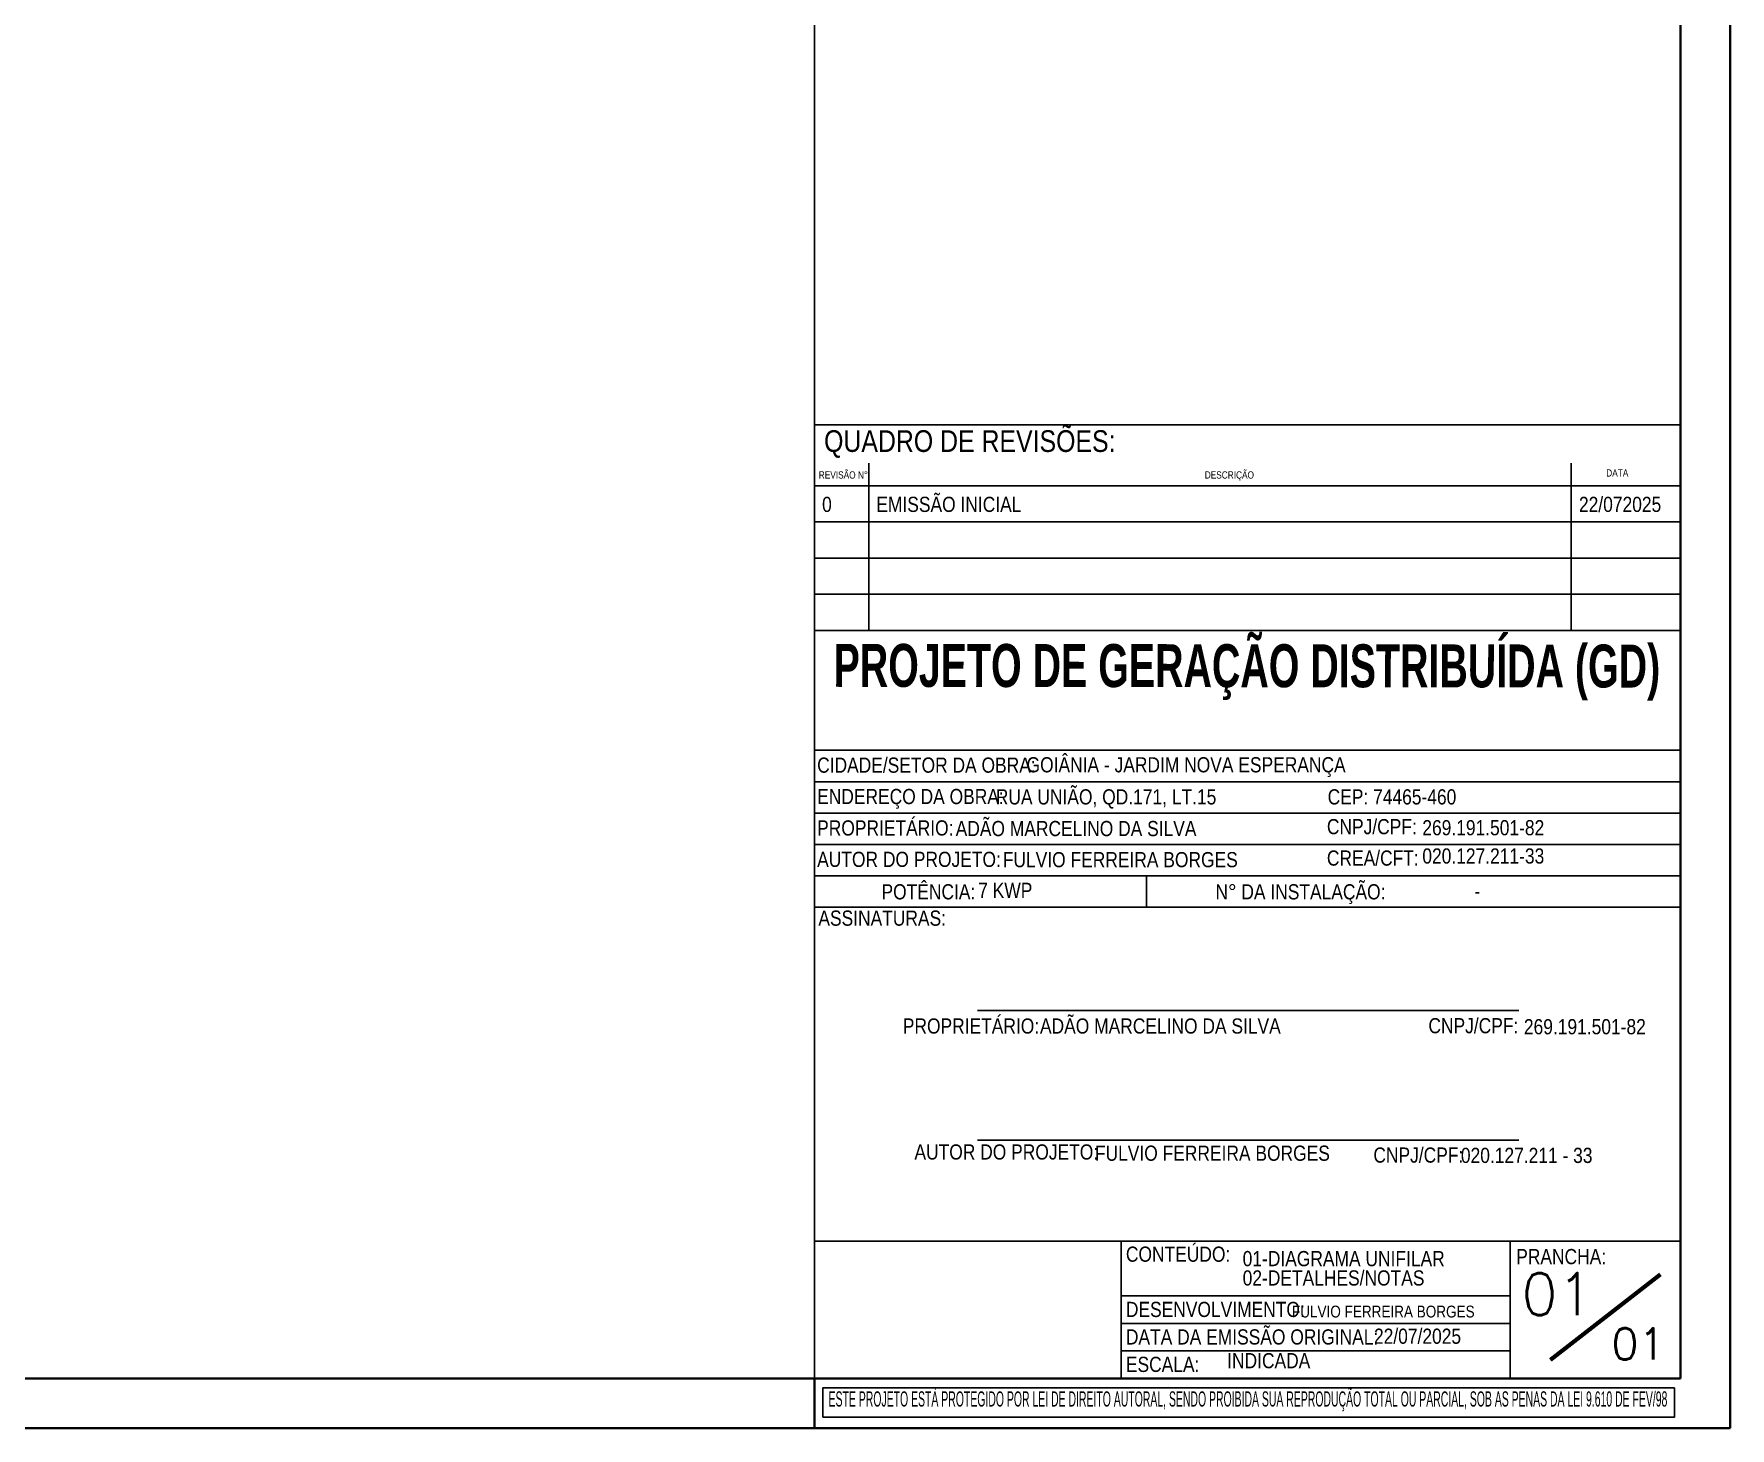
# Model space of a CAD drawing. Header units: millimetres. Extents: x 1668 to 2509, y 1340 to 2042.
# Drawn here: x 2165.8 to 2508.5, y 1340.1 to 1621.9 of the extents above; entities that cross this region are included whole.
import ezdxf
from ezdxf.enums import TextEntityAlignment as Align

# ---------------------------------------------------------------- set-up
doc = ezdxf.new("R2010")
doc.units = ezdxf.units.MM
for name, color, linetype, lineweight in [('CARIMBO EXT', 140, 'Continuous', 30), ('CARIMBO INT', 140, 'Continuous', 25), ('DETALHES_CTR25', 7, 'Continuous', 13), ('PRANCHA EXT', 7, 'Continuous', 40), ('PRANCHA INT', 7, 'Continuous', 40), ('TEXTO CAR2', 7, 'Continuous', 18), ('TXT-02', 7, 'Continuous', 20), ('TXT-05', 7, 'Continuous', 20)]:
    doc.layers.add(name, color=color, linetype=linetype, lineweight=lineweight)
doc.styles.add('MtXpl_Swis721_Cn_BT', font='swissc.ttf')
doc.styles.add('ROMANS', font='romans.shx')
doc.styles.add('SANSSERIFBOLD', font='sasb____.pfb', dxfattribs={"width": 2})
doc.styles.get("Standard").update_dxf_attribs({"font": 'arial.ttf'})

msp = doc.modelspace()

# ---------------------------------------------------------------- linework, layer by layer
at = {"layer": 'CARIMBO EXT', "color": 7}
for p, q in [((2323.54, 1350.07), (2323.54, 1924.07)), ((2323.54, 1542.91), (2498.54, 1542.91)), ((2334.5, 1535.13), (2334.5, 1501.34)), ((2476.46, 1535.13), (2476.46, 1501.34)), ((2323.54, 1530.58), (2498.54, 1530.58)), ((2323.54, 1523.27), (2498.54, 1523.27)), ((2323.54, 1515.96), (2498.54, 1515.96)), ((2498.54, 1508.65), (2323.54, 1508.65)), ((2498.54, 1501.34), (2323.54, 1501.34)), ((2498.54, 1477.09), (2323.54, 1477.09)), ((2498.54, 1470.74), (2323.54, 1470.74)), ((2498.54, 1464.39), (2323.54, 1464.39)), ((2498.54, 1458.04), (2323.54, 1458.04)), ((2498.54, 1451.7), (2323.54, 1451.7)), ((2390.61, 1451.7), (2390.61, 1445.35)), ((2498.54, 1445.35), (2323.54, 1445.35)), ((2498.54, 1377.89), (2323.54, 1377.89)), ((2385.53, 1377.89), (2385.53, 1350.12)), ((2464.1, 1377.89), (2464.1, 1350.12)), ((2464.1, 1366.78), (2385.53, 1366.78)), ((2464.1, 1361.23), (2385.53, 1361.23)), ((2464.1, 1355.67), (2385.53, 1355.67))]:
    msp.add_line(p, q, dxfattribs=at)
msp.add_lwpolyline([(2325.21, 1342.28), (2325.21, 1348.21), (2497.29, 1348.21), (2497.29, 1342.28)], close=True, dxfattribs=at)
at = {"layer": 'CARIMBO INT', "color": 7}
for p, q in [((2465.87, 1424.47), (2356.51, 1424.47)), ((2465.87, 1398.31), (2356.51, 1398.31))]:
    msp.add_line(p, q, dxfattribs=at)
at = {"layer": 'PRANCHA EXT', "color": 7}
msp.add_line((2508.54, 1340.07), (2508.54, 1934.07), dxfattribs=at)
at = {"layer": 'PRANCHA EXT'}
msp.add_line((1667.54, 1340.07), (2508.54, 1340.07), dxfattribs=at)
at = {"layer": 'PRANCHA INT', "color": 7}
for p, q in [((2498.54, 1350.07), (2498.54, 1924.07)), ((2323.54, 1350.07), (2323.54, 1340.07))]:
    msp.add_line(p, q, dxfattribs=at)
at = {"layer": 'PRANCHA INT'}
msp.add_line((1692.54, 1350.07), (2498.54, 1350.07), dxfattribs=at)
at = {"layer": 'TEXTO CAR2', "color": 7, "const_width": 0.847}
msp.add_lwpolyline([(2472.22, 1353.85), (2494.47, 1371.15)], dxfattribs=at)

# ---------------------------------------------------------------- texts
at = {"layer": 'DETALHES_CTR25', "color": 7, "style": 'SANSSERIFBOLD', "width": 0.667616}
msp.add_text('PROJETO DE GERAÇÃO DISTRIBUÍDA (GD)', height=8.6845, rotation=359.9491, dxfattribs=at).set_placement((2327.4, 1489.92), (2494.42, 1489.77), align=Align.FIT)
at = {"layer": 'TEXTO CAR2', "color": 7, "style": 'ROMANS'}
for height, p in [(8.466, (2473.67, 1362.93)), (6.349, (2490.02, 1353.92))]:
    msp.add_text('01', height=height, dxfattribs=at).set_placement(p, align=Align.CENTER)
at = {"layer": 'TXT-02', "color": 7, "char_height": 1.4617, "width": 191.043, "attachment_point": 1}
for s, insert in [('\\fSwis721 Cn BT|b0|i0|c0|p34;REVISÃO N°', (2324.42, 1533.48)), ('\\fSwis721 Cn BT|b0|i0|c0|p34;DESCRIÇÃO', (2402.4, 1533.48)), ('\\fSwis721 Cn BT|b0|i0|c0|p34;DATA', (2483.52, 1533.88))]:
    msp.add_mtext(s, dxfattribs=dict(at, insert=insert))
at = {"layer": 'TXT-05', "color": 7, "lineweight": 20, "style": 'MtXpl_Swis721_Cn_BT'}
for s, height, p in [('EMISSÃO INICIAL', 3.0696, (2336.05, 1525.27)), ('22/072025', 3.07, (2478.01, 1525.27)), ('0', 3.07, (2325.09, 1525.27)), ('CIDADE/SETOR DA OBRA:', 3.0696, (2324.09, 1472.56)), ('GOIÂNIA - JARDIM NOVA ESPERANÇA', 3.0696, (2366.4, 1472.63)), ('ENDEREÇO DA OBRA:', 3.0696, (2324.09, 1466.21)), ('RUA UNIÃO, QD.171, LT.15                       CEP: 74465-460', 3.0696, (2360.19, 1466.14)), ('PROPRIETÁRIO:', 3.0696, (2324.09, 1459.86)), ('ADÃO MARCELINO DA SILVA', 3.0696, (2352.08, 1459.74)), ('    CNPJ/CPF: ', 3.0696, (2423.17, 1460.12)), ('269.191.501-82', 3.0696, (2446.36, 1459.91)), ('AUTOR DO PROJETO:', 3.0696, (2324.09, 1453.51)), ('FULVIO FERREIRA BORGES', 3.0696, (2361.6, 1453.45)), ('    CREA/CFT: ', 3.0696, (2423.17, 1453.77)), ('020.127.211-33', 3.0696, (2446.36, 1454.19)), ('POTÊNCIA:', 3.07, (2337.09, 1446.95)), ('7 KWP', 3.07, (2356.63, 1447.24)), ('N° DA INSTALAÇÃO: ', 3.0696, (2404.57, 1446.95)), ('-', 3.07, (2456.89, 1447.08)), ('ASSINATURAS:', 3.0696, (2324.34, 1441.63)), ('PROPRIETÁRIO:', 3.0696, (2341.4, 1419.82)), ('ADÃO MARCELINO DA SILVA', 3.0696, (2369.11, 1419.82)), ('    CNPJ/CPF: ', 3.0696, (2443.68, 1419.88)), ('269.191.501-82', 3.0696, (2466.88, 1419.68)), ('AUTOR DO PROJETO:', 3.0696, (2343.75, 1394.36)), ('FULVIO FERREIRA BORGES', 3.0696, (2380.21, 1394.11)), ('    CNPJ/CPF: ', 3.0696, (2432.56, 1393.73)), ('020.127.211 - 33', 3.0696, (2454.15, 1393.67)), ('CONTEÚDO:', 3.07, (2386.47, 1373.7)), ('01-DIAGRAMA UNIFILAR', 3.0696, (2410.06, 1372.8)), ('PRANCHA:', 3.07, (2465.33, 1373.21)), ('02-DETALHES/NOTAS', 3.0696, (2410.06, 1368.89)), ('DESENVOLVIMENTO:', 3.0696, (2386.47, 1362.53)), ('FULVIO FERREIRA BORGES', 2.3863, (2420.02, 1362.44)), ('DATA DA EMISSÃO ORIGINAL:', 3.0696, (2386.47, 1356.97)), ('22/07/2025', 3.07, (2436.59, 1357.11)), ('ESCALA:', 3.07, (2386.47, 1351.42)), ('INDICADA', 3.07, (2406.93, 1352.17))]:
    msp.add_text(s, height=height, dxfattribs=at).set_placement(p)
at = {"layer": 'TXT-05', "color": 7, "lineweight": 20, "style": 'MtXpl_Swis721_Cn_BT', "width": 0.644078}
msp.add_text('ESTE PROJETO ESTÁ PROTEGIDO POR LEI DE DIREITO AUTORAL, SENDO PROIBIDA SUA REPRODUÇÃO TOTAL OU PARCIAL, SOB AS PENAS DA LEI 9.610 DE FEV/98', height=3.06955, dxfattribs=at).set_placement((2326.4, 1344.43), (2495.87, 1344.43), align=Align.FIT)
at = {"layer": 'TXT-05', "color": 7, "insert": (2325.49, 1541.79), "char_height": 4.3851, "width": 191.043, "attachment_point": 1}
msp.add_mtext('{\\fSwis721 Cn BT|b0|i0|c0|p34;QUADRO DE REVISÕES:}', dxfattribs=at)

doc.saveas('drawing.dxf')
